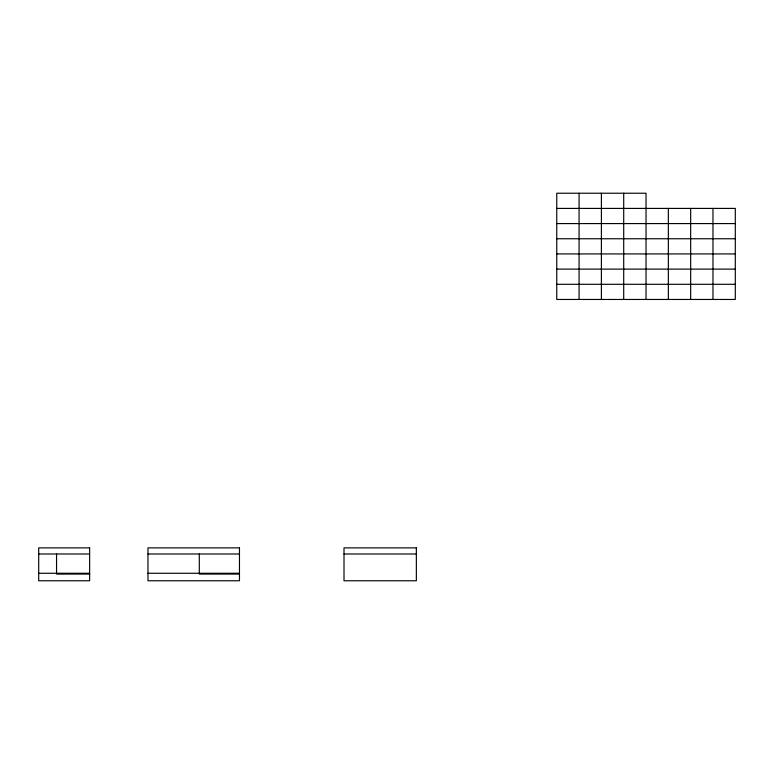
<?xml version="1.0" encoding="UTF-8"?>
<svg xmlns="http://www.w3.org/2000/svg" width="774" height="774" viewBox="0 0 774 774"><rect width="100%" height="100%" fill="white"/><g stroke="black" fill="none" stroke-linecap="round" stroke-linejoin="round"><path stroke-width="1.16" d="M556.758 208.409L735.3 208.409L735.3 299.461L556.758 299.461L556.758 193.229L646.029 193.229L646.029 299.461M556.758 223.58L735.3 223.58M556.758 238.76L735.3 238.76M556.758 253.93L735.3 253.93M556.758 269.11L735.3 269.11M556.758 284.29L735.3 284.29M38.7 553.99L89.629 553.99M147.969 553.99L239.466 553.99M344.004 553.99L416.354 553.99M38.7 573.273L89.629 573.273M147.969 573.273L239.466 573.273M89.629 574.076L56.55 574.076L56.55 553.99M199.295 574.076L239.466 574.076M712.98 208.409L712.98 299.461M690.669 208.409L690.669 299.461M668.349 208.409L668.349 299.461M623.709 193.229L623.709 299.461M601.398 193.229L601.398 299.461M579.078 193.229L579.078 299.461M199.295 553.99L199.295 573.273M89.629 547.876L38.7 547.876L38.7 580.771L89.629 580.771L89.629 547.876M239.466 547.876L147.969 547.876L147.969 580.771L239.466 580.771L239.466 547.876M416.354 547.876L344.004 547.876L344.004 580.771L416.354 580.771L416.354 547.876"/></g></svg>
